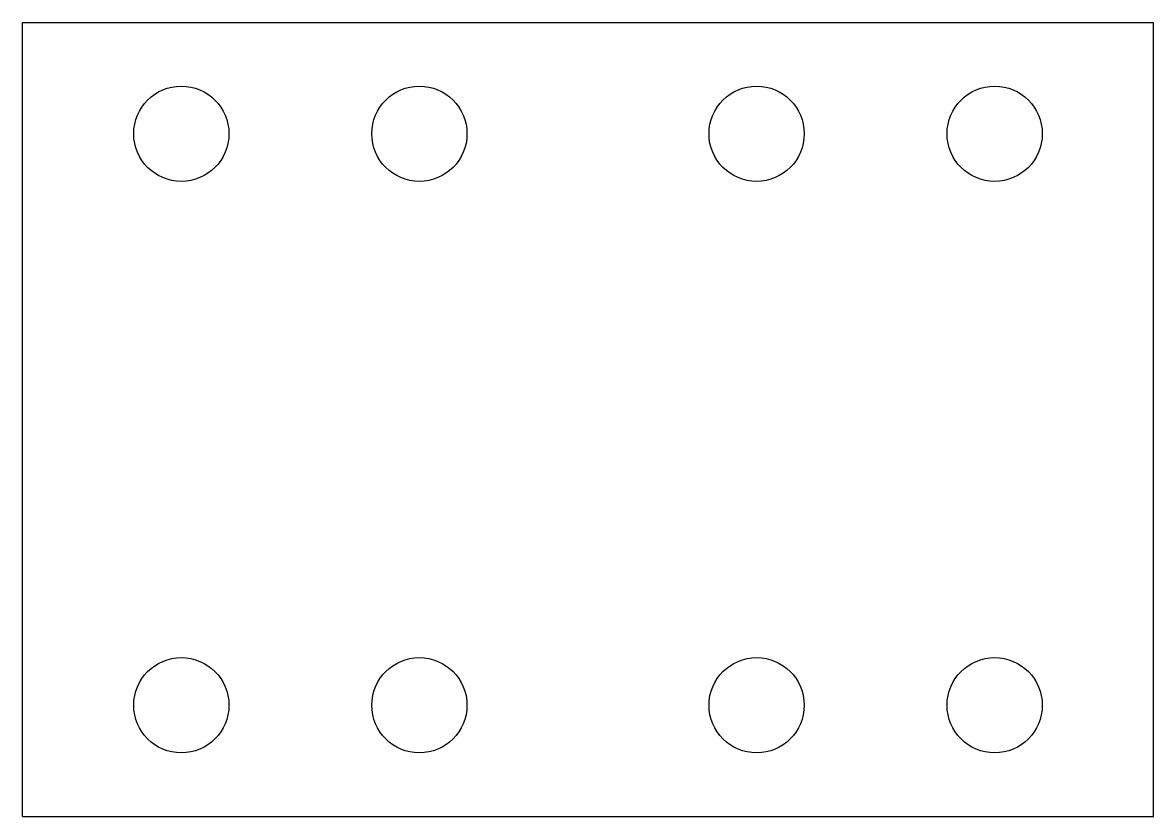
# Model space of a CAD drawing. Header units: millimetres. Extents: x 0 to 285, y 0 to 200.
import ezdxf

# ---------------------------------------------------------------- set-up
doc = ezdxf.new("R2010")
doc.units = ezdxf.units.MM

msp = doc.modelspace()

# ---------------------------------------------------------------- linework, layer by layer
at = {"layer": 'P3', "ltscale": 0.3}
for p, q in [((0, 200), (40, 200)), ((0, 172), (0, 200)), ((40, 200), (100, 200)), ((100, 200), (185, 200)), ((185, 200), (245, 200)), ((245, 200), (285, 200)), ((285, 172), (285, 200)), ((0, 28), (0, 172)), ((285, 28), (285, 172)), ((0, 0), (0, 28)), ((285, 0), (285, 28)), ((0, 0), (40, 0)), ((40, 0), (100, 0)), ((100, 0), (185, 0)), ((185, 0), (245, 0)), ((245, 0), (285, 0))]:
    msp.add_line(p, q, dxfattribs=at)
at = {"layer": 'P3'}
for centre in [(40, 172), (100, 172), (185, 172), (245, 172), (40, 28), (100, 28), (185, 28), (245, 28)]:
    msp.add_circle(centre, 12, dxfattribs=at)

doc.saveas('drawing.dxf')
